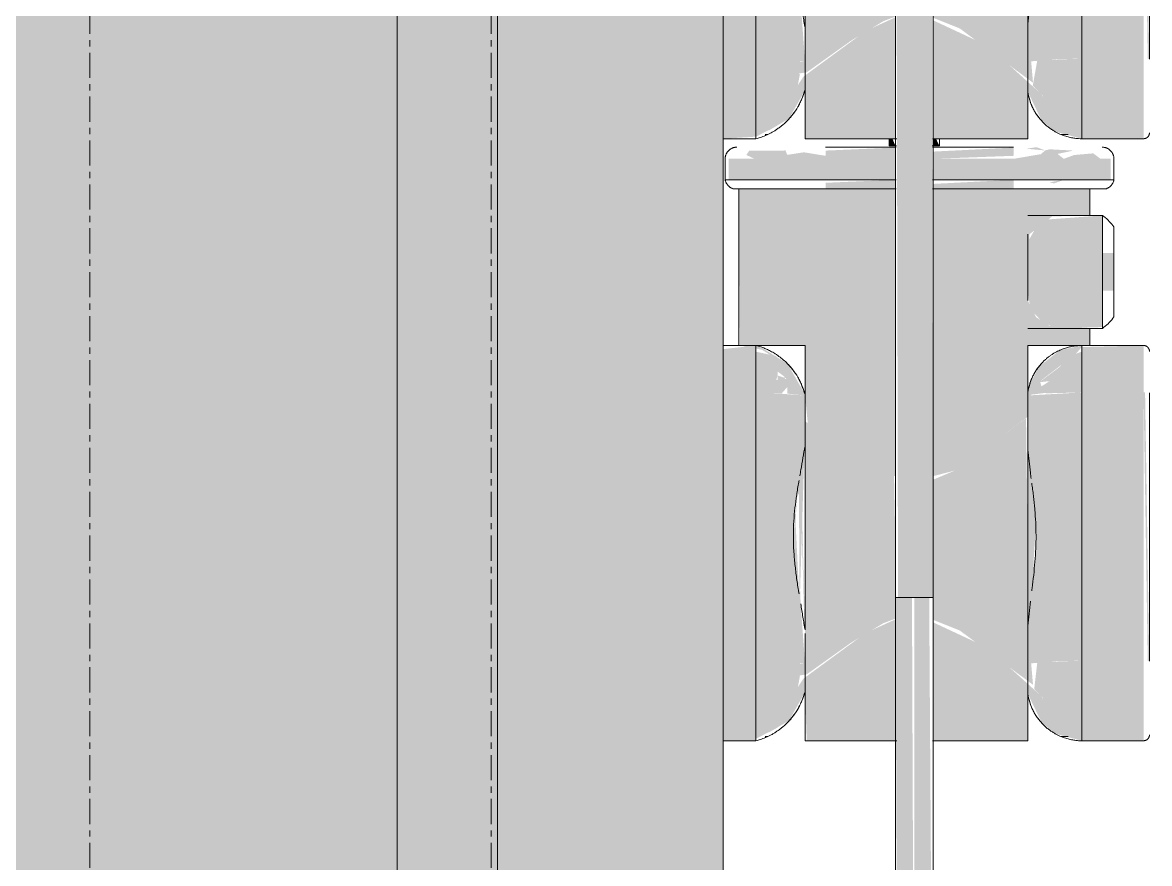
# Model space of a CAD drawing. Header units: inches. Extents: x 20273 to 40654, y -355 to 835.
# Drawn here: x 22785.96 to 22808.43, y 9.55 to 26.32 of the extents above; entities that cross this region are included whole.
import ezdxf

# ---------------------------------------------------------------- set-up
doc = ezdxf.new("R2010")
doc.units = ezdxf.units.IN
doc.header["$MEASUREMENT"] = 0
doc.linetypes.add('Grid Line 1_2_', pattern=[0.875, 0.5, -0.125, 0.125, -0.125])
for name, color, linetype, lineweight in [('A-GLAZ-CURT', 52, 'Continuous', 13), ('A-GLAZ-CWMG', 51, 'Continuous', 13), ('P-SANR-FIXT', 6, 'Continuous', 13), ('S-GRID', 1, 'Continuous', 9)]:
    doc.layers.add(name, color=color, linetype=linetype, lineweight=lineweight)

# ---------------------------------------------------------------- blocks, each defined once
blk = doc.blocks.new('Rectangular Mullion - Exterior 2_ x 4_5_-1142379-Elevation - West')
at = {"layer": 'A-GLAZ-CWMG'}
blk.add_hatch(color=256, dxfattribs=at).paths.add_polyline_path([(22795.428, 2), (22799.928, 2), (22799.928, 97), (22795.428, 97), (22795.428, 8.207)], flags=0)
for p, q in [((22795.428, 2), (22795.428, 97)), ((22799.928, 97), (22799.928, 2))]:
    blk.add_line(p, q, dxfattribs=at)
blk = doc.blocks.new('Rectangular Mullion - Exterior 2_ x 4_5_-1142387-Elevation - West')
at = {"layer": 'A-GLAZ-CWMG'}
blk.add_hatch(color=256, dxfattribs=at).paths.add_polyline_path([(22793.428, 2), (22795.428, 2), (22795.428, 97), (22793.428, 97), (22793.428, 8.207)], flags=0)
for p, q in [((22793.428, 97), (22793.428, 2)), ((22795.428, 2), (22795.428, 97))]:
    blk.add_line(p, q, dxfattribs=at)
blk = doc.blocks.new('System Panel - INSULATED LOW-E GLAZING _SEE ELEVATIONS FOR U-FACTOR_ SHGC_ _ LT_-1142391-Elevation - West')
at = {"layer": 'A-GLAZ-CURT'}
blk.add_hatch(color=256, dxfattribs=at).paths.add_polyline_path([(22762.862, 2), (22793.428, 2), (22793.428, 96), (22761.178, 96), (22761.178, 2)], flags=0)
blk = doc.blocks.new('gas_meter-250_cfh_2214 - gas_meter-250_cfh_2214-1353211-Elevation - West')
at = {"layer": 'P-SANR-FIXT'}
for points in [[(22803.74, 14.855), (22803.74, 37.855), (22803.365, 37.855), (22803.416, 14.855), (22803.643, 14.855)], [(22803.74, 14.855), (22804.115, 14.855), (22804.065, 37.855), (22803.74, 37.855), (22803.74, 17.972)], [(22800.584, 25.595), (22800.584, 30.942), (22799.928, 30.942), (22799.928, 25.595)], [(22807.078, 25.595), (22808.311, 25.595), (22808.311, 30.942), (22807.078, 30.942), (22807.078, 27.738)], [(22808.424, 25.589), (22808.341, 30.942), (22808.311, 30.942), (22808.394, 25.593), (22808.413, 25.591)], [(22799.928, 24), (22800.584, 24.041), (22800.584, 25.595), (22799.928, 25.595), (22799.928, 24.023)], [(22800.584, 24.041), (22800.998, 24.253), (22801.242, 24.661), (22801.26, 24.81), (22801.388, 24.896), (22801.46, 25.292), (22801.397, 25.296), (22801.562, 25.412), (22801.46, 25.55), (22800.584, 25.595), (22800.584, 24.161)], [(22806.892, 24.107), (22807.078, 24.161), (22807.078, 25.595), (22806.193, 25.566), (22806.102, 25.059), (22806.291, 24.872), (22806.469, 24.298), (22806.698, 24.117)], [(22808.311, 24), (22808.311, 25.595), (22807.078, 25.595), (22807.078, 24)]]:
    blk.add_hatch(color=256, dxfattribs=at).paths.add_polyline_path(points, flags=0)
h = blk.add_hatch(color=256, dxfattribs=at)
h.paths.add_polyline_path([(22801.562, 24), (22803.365, 24), (22803.365, 26.42), (22802.775, 26.15), (22801.528, 25.236), (22800.834, 24.161), (22801.242, 24.401), (22801.542, 24.929), (22801.562, 24.978)], flags=0)
h.paths.add_polyline_path([(22800.584, 31.878), (22801.562, 31.878), (22801.557, 30.912), (22801.213, 31.515), (22800.677, 31.847)], flags=0)
h.paths.add_polyline_path([(22801.206, 31.216), (22801.014, 31.281), (22801.014, 31.164), (22801.098, 31.187)], flags=0)
h.paths.add_polyline_path([(22803.365, 29.271), (22803.365, 35), (22800.24, 35), (22800.265, 31.878), (22800.702, 31.794), (22801.101, 31.545), (22800.981, 31.545), (22801.104, 31.428), (22801.206, 31.046), (22801.206, 30.919), (22801.562, 30.88), (22801.617, 30.325), (22802.537, 29.638), (22802.9, 29.395), (22803.336, 29.278)], flags=0)
h = blk.add_hatch(color=256, dxfattribs=at)
h.paths.add_polyline_path([(22804.115, 24), (22806.002, 24), (22806.002, 24.937), (22806.274, 24.373), (22806.548, 24.141), (22807.078, 24), (22807.076, 24.16), (22806.698, 24.117), (22806.469, 24.298), (22806.318, 24.796), (22806.274, 24.889), (22805.207, 25.851), (22804.115, 26.36), (22804.115, 25.296)], flags=0)
h.paths.add_polyline_path([(22807.078, 31.878), (22806.642, 31.785), (22806.229, 31.456), (22806.069, 31.163), (22806.002, 30.942), (22806.002, 31.878), (22806.961, 31.878)], flags=0)
h.paths.add_polyline_path([(22804.115, 29.273), (22804.599, 29.399), (22806.002, 30.459), (22806.069, 30.898), (22806.366, 30.925), (22806.274, 31.063), (22806.252, 31.149), (22806.276, 31.188), (22806.964, 31.715), (22807.078, 31.847), (22807.121, 31.878), (22807.235, 31.878), (22807.236, 32.22), (22806.429, 32.275), (22806.171, 32.44), (22806.002, 32.776), (22806.036, 34.095), (22806.488, 34.45), (22807.114, 34.47), (22807.239, 34.47), (22807.24, 35), (22804.115, 35), (22804.115, 29.32)], flags=0)
h = blk.add_hatch(color=256, dxfattribs=at)
h.paths.add_polyline_path([(22801.562, 25.533), (22801.476, 26.706), (22801.464, 27), (22801.549, 29.798), (22801.562, 30.096), (22801.562, 30.88), (22800.855, 30.935), (22800.584, 30.942), (22800.584, 25.595), (22801.46, 25.55)], flags=0)
h.paths.add_polyline_path([(22801.447, 26.914), (22801.332, 28.105), (22801.395, 28.945), (22801.444, 28.9), (22801.447, 26.916)], flags=0)
h = blk.add_hatch(color=256, dxfattribs=at)
h.paths.add_polyline_path([(22806.002, 25.536), (22806.58, 25.587), (22807.078, 25.595), (22807.078, 30.942), (22806.002, 30.882), (22806.002, 26.208)], flags=0)
h.paths.add_polyline_path([(22806.082, 26.988), (22806.166, 28.351), (22806.147, 27.546), (22806.088, 27.032)], flags=0)
h = blk.add_hatch(color=256, dxfattribs=at)
h.paths.add_polyline_path([(22801.562, 26.208), (22801.476, 29.379), (22801.465, 28.9), (22801.549, 26.286)], flags=0)
h.paths.add_polyline_path([(22801.443, 26.933), (22801.362, 28.591), (22801.344, 27.738), (22801.389, 27.272)], flags=0)
h = blk.add_hatch(color=256, dxfattribs=at)
h.paths.add_polyline_path([(22806.002, 26.286), (22806.066, 27.117), (22806.002, 27)], flags=0)
h.paths.add_polyline_path([(22806.082, 26.988), (22806.137, 27.738), (22806.117, 28.856), (22806.082, 29.131), (22806.08, 27.605)], flags=0)
h = blk.add_hatch(color=256, dxfattribs=at)
h.paths.add_polyline_path([(22806.107, 25.115), (22806.069, 25.551), (22806.002, 25.566), (22806.002, 27.832), (22804.115, 27.832), (22804.115, 26.41), (22804.646, 26.198), (22806.102, 25.119)], flags=0)
h.paths.add_polyline_path([(22801.388, 25.29), (22801.596, 25.323), (22802.484, 25.957), (22803.128, 26.345), (22803.365, 26.433), (22803.365, 27.832), (22801.562, 27.832), (22801.562, 25.533), (22801.472, 25.533), (22801.562, 25.412), (22801.395, 25.295)], flags=0)
for p, q in [((22803.365, 37.855), (22803.365, 14.855)), ((22804.115, 14.855), (22804.115, 37.855)), ((22800.584, 25.595), (22800.584, 30.942)), ((22807.078, 30.942), (22807.078, 25.595)), ((22808.428, 25.588), (22808.428, 30.934)), ((22801.562, 27.832), (22801.562, 26.208)), ((22806.002, 26.286), (22806.002, 27.832)), ((22806.002, 25.536), (22806.002, 26.286)), ((22801.562, 26.208), (22801.562, 25.533)), ((22800.584, 24), (22800.584, 25.595)), ((22801.562, 25.533), (22801.562, 24.978)), ((22806.002, 24.937), (22806.002, 25.536)), ((22807.078, 25.595), (22807.078, 24)), ((22801.562, 24.978), (22801.562, 24)), ((22806.002, 24), (22806.002, 24.937)), ((22800.766, 24.082), (22800.814, 24.082)), ((22806.668, 24.082), (22806.811, 24.082)), ((22799.928, 24), (22800.584, 24)), ((22803.391, 24), (22801.562, 24)), ((22806.002, 24), (22804.105, 24)), ((22807.078, 24), (22808.311, 24)), ((22803.74, 14.855), (22803.365, 14.855)), ((22804.115, 14.855), (22803.74, 14.855))]:
    blk.add_line(p, q, dxfattribs=at)
at = {"layer": 'P-SANR-FIXT', "flags": 128}
blk.add_lwpolyline([(22808.428, 24.118), (22808.428, 24.113), (22808.428, 24.108), (22808.428, 24.104), (22808.427, 24.099), (22808.426, 24.094), (22808.425, 24.09), (22808.424, 24.085), (22808.422, 24.081), (22808.421, 24.076), (22808.419, 24.072), (22808.417, 24.068), (22808.415, 24.063), (22808.413, 24.059), (22808.41, 24.055), (22808.408, 24.051), (22808.405, 24.047), (22808.402, 24.044), (22808.399, 24.04), (22808.396, 24.037), (22808.393, 24.033), (22808.389, 24.03), (22808.386, 24.027), (22808.382, 24.024), (22808.378, 24.021), (22808.374, 24.019), (22808.37, 24.016), (22808.366, 24.014), (22808.362, 24.012), (22808.358, 24.01), (22808.353, 24.008), (22808.349, 24.006), (22808.344, 24.005), (22808.34, 24.004), (22808.335, 24.003), (22808.331, 24.002), (22808.326, 24.001), (22808.321, 24), (22808.317, 24), (22808.312, 24)], dxfattribs=at)
at = {"layer": 'P-SANR-FIXT'}
for points in [[(22806.056, 26.784), (22806.046, 26.699), (22806.028, 26.531), (22806.01, 26.367), (22806.002, 26.286)], [(22801.562, 26.208), (22801.548, 26.292), (22801.519, 26.463), (22801.491, 26.639), (22801.476, 26.728)], [(22801.435, 24.66), (22801.46, 24.707), (22801.506, 24.807), (22801.545, 24.919), (22801.562, 24.978)], [(22806.002, 24.937), (22806.013, 24.88), (22806.038, 24.773), (22806.073, 24.677), (22806.093, 24.632)]]:
    blk.add_open_spline(points, degree=3, dxfattribs=at)
for points, knots in [([(22800.584, 24), (22800.612, 24.006), (22800.672, 24.023), (22800.753, 24.055), (22800.822, 24.086), (22800.876, 24.112), (22800.931, 24.142), (22800.986, 24.177), (22801.043, 24.217), (22801.1, 24.26), (22801.148, 24.3), (22801.186, 24.335), (22801.222, 24.372), (22801.268, 24.422), (22801.34, 24.509), (22801.406, 24.605), (22801.462, 24.711), (22801.513, 24.823), (22801.544, 24.914), (22801.562, 24.978)], [0, 0, 0, 0, 0.1, 0.2, 0.25, 0.3, 0.35, 0.4, 0.45, 0.5, 0.55, 0.575, 0.6, 0.65, 0.7, 0.8, 0.85, 0.9, 1, 1, 1, 1]), ([(22806.002, 24.937), (22806.014, 24.869), (22806.038, 24.774), (22806.081, 24.658), (22806.119, 24.577), (22806.163, 24.501), (22806.214, 24.431), (22806.258, 24.378), (22806.295, 24.338), (22806.322, 24.31), (22806.349, 24.283), (22806.387, 24.25), (22806.435, 24.213), (22806.483, 24.181), (22806.52, 24.157), (22806.548, 24.14), (22806.576, 24.125), (22806.612, 24.106), (22806.657, 24.086), (22806.71, 24.066), (22806.76, 24.049), (22806.808, 24.034), (22806.854, 24.024), (22806.898, 24.016), (22806.953, 24.007), (22807.015, 24), (22807.058, 23.999), (22807.078, 24)], [0, 0, 0, 0, 0.083333, 0.125, 0.166667, 0.208333, 0.25, 0.291667, 0.3125, 0.333333, 0.354167, 0.375, 0.416667, 0.458333, 0.479167, 0.5, 0.520833, 0.541667, 0.583333, 0.625, 0.666667, 0.708333, 0.75, 0.791667, 0.833333, 0.916667, 1, 1, 1, 1]), ([(22801.259, 24.413), (22801.275, 24.43), (22801.306, 24.467), (22801.343, 24.516), (22801.364, 24.546), (22801.371, 24.555)], [0.8, 0.8, 0.8, 0.8, 0.825, 0.85, 0.86115606, 0.86115606, 0.86115606, 0.86115606]), ([(22806.16, 24.509), (22806.161, 24.508), (22806.175, 24.486), (22806.203, 24.447), (22806.23, 24.412), (22806.244, 24.395)], [0.14801628, 0.14801628, 0.14801628, 0.14801628, 0.15, 0.175, 0.2, 0.2, 0.2, 0.2])]:
    blk.add_open_spline(points, degree=3, knots=knots, dxfattribs=at)
blk = doc.blocks.new('gas_meter-250_cfh_2214 - gas_meter-250_cfh_2214-V6-Elevation - West')
at = {"layer": 'P-SANR-FIXT'}
h = blk.add_hatch(color=256, dxfattribs=at)
h.paths.add_polyline_path([(22804.115, 23.599), (22805.72, 23.659), (22805.72, 23.823), (22804.115, 23.743), (22804.115, 23.633)], flags=0)
h.paths.add_polyline_path([(22803.365, 23.599), (22803.365, 23.823), (22801.97, 23.763), (22801.97, 23.599)], flags=0)
for points in [[(22803.24, 23.855), (22803.365, 23.855), (22803.304, 24), (22803.24, 24)], [(22804.173, 23.855), (22804.24, 23.855), (22804.173, 24), (22804.115, 24), (22804.115, 23.855)], [(22800.392, 23.181), (22801.97, 23.181), (22801.97, 23.599), (22800.038, 23.599), (22800.038, 23.181), (22800.238, 23.181)], [(22801.97, 23.599), (22801.97, 23.659), (22801.54, 23.729), (22801.207, 23.678), (22801.173, 23.765), (22800.45, 23.763), (22800.392, 23.675), (22800.556, 23.599), (22801.596, 23.599)], [(22807.452, 23.181), (22807.652, 23.181), (22807.652, 23.599), (22805.72, 23.599), (22805.72, 23.181), (22807.134, 23.181)], [(22806.527, 23.109), (22806.72, 23.181), (22806.437, 23.131)], [(22807.49, 21.72), (22807.49, 22.47), (22806.353, 22.387), (22806.162, 22.223), (22806.002, 21.942), (22806.002, 21.72), (22806.437, 21.72)], [(22806.437, 20.97), (22807.49, 20.97), (22807.49, 21.72), (22806.002, 21.72), (22806.002, 20.97)], [(22807.615, 20.97), (22807.72, 20.97), (22807.72, 21.72), (22807.49, 21.72), (22807.49, 20.97)], [(22806.633, 20.22), (22807.49, 20.246), (22807.49, 20.97), (22806.002, 20.97), (22806.055, 20.595), (22806.322, 20.321), (22806.615, 20.22)], [(22799.928, 18.942), (22800.584, 18.942), (22800.584, 19.878), (22799.928, 19.806), (22799.928, 19.051)], [(22807.078, 18.942), (22808.311, 18.942), (22808.311, 19.878), (22807.078, 19.847), (22807.078, 19.188)], [(22806.366, 18.925), (22807.078, 18.942), (22807.078, 19.755), (22806.796, 19.656), (22806.647, 19.458), (22806.229, 19.145), (22806.437, 19.168), (22806.274, 19.063)], [(22800.584, 13.595), (22800.584, 18.942), (22799.928, 18.942), (22799.928, 13.595)], [(22807.078, 13.595), (22808.311, 13.595), (22808.311, 18.942), (22807.078, 18.942), (22807.078, 17.972)], [(22808.424, 13.589), (22808.341, 18.942), (22808.311, 18.942), (22808.394, 13.593), (22808.413, 13.591)], [(22803.74, 2.855), (22803.694, 14.855), (22803.365, 14.855), (22803.416, 2.855), (22803.643, 2.855)], [(22803.74, 2.855), (22804.115, 2.855), (22804.037, 14.855), (22803.74, 14.855), (22803.74, 8.207)], [(22800.584, 12), (22800.584, 13.595), (22799.928, 13.595), (22799.928, 12)], [(22800.584, 12.041), (22800.998, 12.253), (22801.242, 12.661), (22801.26, 12.81), (22801.388, 12.896), (22801.46, 13.292), (22801.45, 13.333), (22801.562, 13.412), (22801.46, 13.55), (22800.584, 13.595), (22800.584, 12.161)], [(22806.892, 12.107), (22807.078, 12.161), (22807.078, 13.595), (22806.193, 13.566), (22806.131, 13.031), (22806.291, 12.872), (22806.469, 12.298), (22806.698, 12.117)], [(22808.311, 12), (22808.311, 13.595), (22807.078, 13.595), (22807.078, 12)]]:
    blk.add_hatch(color=256, dxfattribs=at).paths.add_polyline_path(points, flags=0)
h = blk.add_hatch(color=256, dxfattribs=at)
h.paths.add_polyline_path([(22807.134, 23.599), (22807.452, 23.599), (22807.307, 23.708), (22806.928, 23.675), (22806.72, 23.599)], flags=0)
h.paths.add_polyline_path([(22806.349, 23.766), (22806.177, 23.831), (22805.975, 23.8)], flags=0)
h.paths.add_polyline_path([(22806.72, 23.599), (22806.596, 23.697), (22806.913, 23.763), (22806.437, 23.789), (22806.349, 23.766), (22806.264, 23.692), (22805.72, 23.599), (22806.437, 23.599)], flags=0)
h = blk.add_hatch(color=256, dxfattribs=at)
h.paths.add_polyline_path([(22803.365, 23.181), (22803.365, 23.599), (22801.97, 23.599), (22801.97, 23.181)], flags=0)
h.paths.add_polyline_path([(22805.72, 23.181), (22805.72, 23.599), (22804.115, 23.599), (22804.115, 23.181)], flags=0)
h = blk.add_hatch(color=256, dxfattribs=at)
h.paths.add_polyline_path([(22803.365, 23), (22803.365, 23.181), (22801.97, 23.121), (22801.97, 23)], flags=0)
h.paths.add_polyline_path([(22805.72, 23), (22805.72, 23.181), (22804.115, 23.099), (22804.115, 23)], flags=0)
h = blk.add_hatch(color=256, dxfattribs=at)
h.paths.add_polyline_path([(22801.99, 12), (22803.365, 12), (22803.365, 14.42), (22802.775, 14.15), (22801.528, 13.236), (22800.834, 12.161), (22801.242, 12.401), (22801.542, 12.929), (22801.562, 12.978), (22801.596, 12)], flags=0)
h.paths.add_polyline_path([(22800.584, 19.878), (22801.562, 19.878), (22801.557, 18.912), (22801.213, 19.515), (22800.677, 19.847)], flags=0)
h.paths.add_polyline_path([(22801.206, 19.216), (22801.014, 19.281), (22801.014, 19.164), (22801.098, 19.187)], flags=0)
h.paths.add_polyline_path([(22803.365, 17.271), (22803.365, 23), (22800.24, 23), (22800.265, 19.878), (22800.702, 19.794), (22801.101, 19.545), (22800.981, 19.545), (22801.104, 19.428), (22801.206, 19.046), (22801.206, 18.919), (22801.562, 18.88), (22801.617, 18.325), (22802.537, 17.638), (22802.9, 17.395), (22803.336, 17.278)], flags=0)
h = blk.add_hatch(color=256, dxfattribs=at)
h.paths.add_polyline_path([(22804.115, 12), (22806.002, 12), (22806.002, 12.937), (22806.274, 12.373), (22806.548, 12.141), (22807.078, 12), (22807.076, 12.16), (22806.698, 12.117), (22806.469, 12.298), (22806.318, 12.796), (22806.274, 12.889), (22805.207, 13.851), (22804.115, 14.36), (22804.115, 13.09)], flags=0)
h.paths.add_polyline_path([(22807.078, 19.878), (22806.642, 19.785), (22806.229, 19.456), (22806.069, 19.163), (22806.002, 18.942), (22806.002, 19.878), (22806.961, 19.878)], flags=0)
h.paths.add_polyline_path([(22804.115, 17.273), (22804.599, 17.399), (22806.002, 18.459), (22806.069, 18.898), (22806.36, 18.934), (22806.274, 19.063), (22806.252, 19.149), (22806.276, 19.188), (22806.964, 19.715), (22807.078, 19.847), (22807.121, 19.878), (22807.235, 19.878), (22807.236, 20.22), (22806.429, 20.275), (22806.171, 20.44), (22806.002, 20.776), (22806.036, 22.095), (22806.488, 22.45), (22807.114, 22.47), (22807.239, 22.47), (22807.24, 23), (22804.115, 23), (22804.115, 17.32)], flags=0)
h = blk.add_hatch(color=256, dxfattribs=at)
h.paths.add_polyline_path([(22801.206, 19.216), (22800.989, 19.188), (22801.014, 19.281), (22801.014, 19.359), (22801.119, 19.281)], flags=0)
h.paths.add_polyline_path([(22801.098, 18.925), (22801.206, 19.046), (22801.174, 19.281), (22801.101, 19.434), (22801.206, 19.437), (22800.981, 19.669), (22800.584, 19.755), (22800.584, 18.942), (22800.855, 18.935)], flags=0)
h = blk.add_hatch(color=256, dxfattribs=at)
h.paths.add_polyline_path([(22801.562, 13.533), (22801.476, 14.706), (22801.464, 15), (22801.549, 17.798), (22801.562, 17.972), (22801.562, 18.88), (22800.855, 18.935), (22800.584, 18.942), (22800.584, 13.595), (22801.46, 13.55)], flags=0)
h.paths.add_polyline_path([(22801.447, 14.914), (22801.332, 16.105), (22801.395, 16.945), (22801.444, 16.9), (22801.447, 14.916)], flags=0)
h = blk.add_hatch(color=256, dxfattribs=at)
h.paths.add_polyline_path([(22806.002, 13.536), (22806.58, 13.587), (22807.078, 13.595), (22807.078, 18.942), (22806.002, 18.882), (22806.002, 14.186)], flags=0)
h.paths.add_polyline_path([(22806.082, 14.988), (22806.166, 16.351), (22806.147, 15.546), (22806.088, 15.032)], flags=0)
h = blk.add_hatch(color=256, dxfattribs=at)
h.paths.add_polyline_path([(22801.562, 15.832), (22803.365, 15.832), (22803.336, 17.278), (22802.834, 17.439), (22801.562, 18.37), (22801.562, 16.546)], flags=0)
h.paths.add_polyline_path([(22801.33, 15.832), (22801.335, 15.832), (22801.417, 17.029), (22801.331, 16.075), (22801.33, 15.835)], flags=0)
h.paths.add_polyline_path([(22806.162, 15.832), (22806.168, 15.836), (22806.161, 16.318)], flags=0)
h.paths.add_polyline_path([(22806.002, 15.832), (22805.968, 18.43), (22805.144, 17.812), (22804.553, 17.387), (22804.115, 17.203), (22804.115, 15.832)], flags=0)
h = blk.add_hatch(color=256, dxfattribs=at)
h.paths.add_polyline_path([(22801.562, 14.208), (22801.48, 17.401), (22801.465, 17.314), (22801.549, 14.286)], flags=0)
h.paths.add_polyline_path([(22801.443, 14.933), (22801.362, 16.591), (22801.335, 15.832), (22801.389, 15.272)], flags=0)
h = blk.add_hatch(color=256, dxfattribs=at)
h.paths.add_polyline_path([(22806.002, 14.286), (22806.066, 15.117), (22806.002, 15)], flags=0)
h.paths.add_polyline_path([(22806.082, 14.988), (22806.121, 15.301), (22806.117, 16.856), (22806.082, 17.131), (22806.08, 15.605)], flags=0)
h = blk.add_hatch(color=256, dxfattribs=at)
h.paths.add_polyline_path([(22806.107, 13.115), (22806.069, 13.551), (22806.002, 13.587), (22806.002, 15.832), (22804.115, 15.832), (22804.115, 14.41), (22804.646, 14.198), (22806.102, 13.119)], flags=0)
h.paths.add_polyline_path([(22801.388, 13.29), (22801.596, 13.323), (22802.484, 13.957), (22803.128, 14.345), (22803.365, 14.433), (22803.365, 15.832), (22801.562, 15.832), (22801.562, 13.533), (22801.472, 13.533), (22801.562, 13.412), (22801.395, 13.295)], flags=0)
for p, q in [((22803.378, 23.831), (22801.97, 23.831)), ((22803.24, 24), (22803.24, 23.855)), ((22803.387, 23.855), (22803.24, 23.855)), ((22804.24, 23.855), (22804.094, 23.855)), ((22805.72, 23.831), (22804.103, 23.831)), ((22804.24, 23.855), (22804.24, 24)), ((22799.97, 23.599), (22799.97, 23.181)), ((22807.72, 23.181), (22807.72, 23.599)), ((22800.038, 23.181), (22799.97, 23.181)), ((22799.97, 23.181), (22801.97, 23.181)), ((22801.97, 23.181), (22803.378, 23.181)), ((22804.103, 23.181), (22805.72, 23.181)), ((22805.72, 23.181), (22807.72, 23.181)), ((22807.72, 23.181), (22807.652, 23.181)), ((22801.97, 23), (22800.13, 23)), ((22800.13, 23), (22800.193, 23)), ((22800.24, 23), (22800.24, 19.878)), ((22800.24, 23), (22801.968, 23)), ((22803.378, 23), (22801.97, 23)), ((22805.72, 23), (22804.103, 23)), ((22807.56, 23), (22805.72, 23)), ((22805.735, 23), (22807.24, 23)), ((22807.24, 22.47), (22807.24, 23)), ((22807.313, 23), (22807.56, 23)), ((22807.49, 22.47), (22806.002, 22.47)), ((22807.49, 21.72), (22807.49, 22.47)), ((22806.002, 21.72), (22806.002, 22.095)), ((22807.72, 22.241), (22807.72, 21.72)), ((22807.72, 21.72), (22807.72, 22.241)), ((22806.002, 20.97), (22806.002, 21.72)), ((22807.49, 20.97), (22807.49, 21.72)), ((22807.72, 21.72), (22807.72, 20.97)), ((22806.002, 20.776), (22806.002, 20.97)), ((22807.49, 20.22), (22807.49, 20.97)), ((22807.72, 20.97), (22807.72, 20.45)), ((22807.72, 20.45), (22807.72, 20.97)), ((22806.002, 20.22), (22807.49, 20.22)), ((22807.24, 19.874), (22807.24, 20.22)), ((22800.584, 19.878), (22799.928, 19.878)), ((22800.584, 18.942), (22800.584, 19.878)), ((22800.584, 19.878), (22801.562, 19.878)), ((22801.562, 19.878), (22801.562, 18.901)), ((22806.002, 18.942), (22806.002, 19.878)), ((22806.002, 19.878), (22807.078, 19.878)), ((22808.311, 19.878), (22807.078, 19.878)), ((22807.078, 19.878), (22807.078, 18.942)), ((22800.584, 13.595), (22800.584, 18.942)), ((22801.562, 18.901), (22801.562, 18.898)), ((22801.562, 18.885), (22801.562, 18.88)), ((22801.562, 18.88), (22801.562, 17.87)), ((22806.002, 18.882), (22806.002, 18.942)), ((22806.002, 17.798), (22806.002, 18.882)), ((22807.078, 18.942), (22807.078, 13.595)), ((22808.428, 13.588), (22808.428, 18.934)), ((22801.562, 17.87), (22801.562, 15.832)), ((22806.002, 15.832), (22806.002, 17.798)), ((22801.562, 15.832), (22801.562, 14.208)), ((22806.002, 14.286), (22806.002, 15.832)), ((22803.365, 14.855), (22803.365, 2.855)), ((22804.115, 2.855), (22804.115, 14.855)), ((22806.002, 13.536), (22806.002, 14.286)), ((22801.562, 14.136), (22801.562, 13.533)), ((22800.584, 12), (22800.584, 13.595)), ((22801.562, 13.533), (22801.562, 12.978)), ((22806.002, 12.937), (22806.002, 13.536)), ((22807.078, 13.595), (22807.078, 12)), ((22801.562, 12.978), (22801.562, 12)), ((22806.002, 12), (22806.002, 12.937)), ((22799.928, 12), (22800.584, 12)), ((22800.766, 12.082), (22800.814, 12.082)), ((22803.391, 12), (22801.562, 12)), ((22806.002, 12), (22804.105, 12)), ((22806.668, 12.082), (22806.811, 12.082)), ((22807.078, 12), (22808.311, 12))]:
    blk.add_line(p, q, dxfattribs=at)
at = {"layer": 'P-SANR-FIXT', "flags": 128}
for points in [[(22799.97, 23.599), (22799.97, 23.608), (22799.971, 23.617), (22799.972, 23.627), (22799.973, 23.636), (22799.974, 23.645), (22799.976, 23.654), (22799.979, 23.663), (22799.982, 23.672), (22799.985, 23.681), (22799.988, 23.689), (22799.992, 23.698), (22799.996, 23.706), (22800.001, 23.714), (22800.005, 23.722), (22800.01, 23.73), (22800.016, 23.738), (22800.022, 23.745), (22800.028, 23.752), (22800.034, 23.759), (22800.04, 23.766), (22800.047, 23.772), (22800.054, 23.778), (22800.062, 23.784), (22800.069, 23.789), (22800.077, 23.794), (22800.085, 23.799), (22800.093, 23.804), (22800.101, 23.808), (22800.11, 23.812), (22800.118, 23.816), (22800.127, 23.819), (22800.136, 23.822), (22800.145, 23.824), (22800.154, 23.826), (22800.163, 23.828), (22800.172, 23.829), (22800.181, 23.83), (22800.191, 23.831), (22800.2, 23.831), (22800.202, 23.831)], [(22807.487, 23.831), (22807.497, 23.831), (22807.506, 23.831), (22807.515, 23.83), (22807.524, 23.828), (22807.533, 23.827), (22807.543, 23.825), (22807.552, 23.822), (22807.56, 23.82), (22807.569, 23.816), (22807.578, 23.813), (22807.586, 23.809), (22807.595, 23.805), (22807.603, 23.801), (22807.611, 23.796), (22807.619, 23.791), (22807.626, 23.785), (22807.633, 23.78), (22807.641, 23.774), (22807.647, 23.767), (22807.654, 23.761), (22807.66, 23.754), (22807.667, 23.747), (22807.672, 23.74), (22807.678, 23.732), (22807.683, 23.724), (22807.688, 23.716), (22807.692, 23.708), (22807.697, 23.7), (22807.7, 23.692), (22807.704, 23.683), (22807.707, 23.674), (22807.71, 23.665), (22807.713, 23.656), (22807.715, 23.647), (22807.716, 23.638), (22807.718, 23.629), (22807.719, 23.62), (22807.72, 23.611), (22807.72, 23.601), (22807.72, 23.599)], [(22800.13, 23), (22800.121, 23.003), (22800.112, 23.007), (22800.103, 23.011), (22800.094, 23.015), (22800.086, 23.02), (22800.078, 23.025), (22800.07, 23.03), (22800.062, 23.036), (22800.054, 23.042), (22800.047, 23.048), (22800.04, 23.054), (22800.033, 23.061), (22800.026, 23.068), (22800.02, 23.076), (22800.014, 23.083), (22800.008, 23.091), (22800.003, 23.099), (22799.998, 23.107), (22799.993, 23.116), (22799.989, 23.124), (22799.985, 23.133), (22799.981, 23.142), (22799.978, 23.151), (22799.975, 23.16), (22799.972, 23.17), (22799.97, 23.179), (22799.97, 23.181)], [(22807.72, 23.181), (22807.718, 23.171), (22807.715, 23.162), (22807.712, 23.153), (22807.709, 23.144), (22807.706, 23.135), (22807.702, 23.126), (22807.697, 23.117), (22807.693, 23.109), (22807.688, 23.101), (22807.682, 23.092), (22807.677, 23.085), (22807.671, 23.077), (22807.665, 23.07), (22807.658, 23.062), (22807.651, 23.056), (22807.644, 23.049), (22807.637, 23.043), (22807.629, 23.037), (22807.622, 23.031), (22807.614, 23.026), (22807.605, 23.021), (22807.597, 23.016), (22807.588, 23.012), (22807.58, 23.008), (22807.571, 23.004), (22807.562, 23.001), (22807.56, 23)], [(22807.49, 22.47), (22807.52, 22.449), (22807.548, 22.427), (22807.576, 22.403), (22807.602, 22.378), (22807.628, 22.353), (22807.653, 22.326), (22807.676, 22.299), (22807.699, 22.27), (22807.72, 22.241)], [(22807.72, 20.45), (22807.699, 20.42), (22807.676, 20.392), (22807.653, 20.364), (22807.628, 20.337), (22807.603, 20.312), (22807.576, 20.287), (22807.548, 20.264), (22807.52, 20.241), (22807.49, 20.22)], [(22808.311, 19.878), (22808.315, 19.878), (22808.32, 19.878), (22808.325, 19.878), (22808.329, 19.877), (22808.334, 19.876), (22808.339, 19.875), (22808.343, 19.874), (22808.348, 19.872), (22808.352, 19.871), (22808.357, 19.869), (22808.361, 19.867), (22808.365, 19.865), (22808.369, 19.863), (22808.373, 19.86), (22808.377, 19.858), (22808.381, 19.855), (22808.385, 19.852), (22808.388, 19.849), (22808.392, 19.846), (22808.395, 19.843), (22808.398, 19.839), (22808.401, 19.836), (22808.404, 19.832), (22808.407, 19.828), (22808.41, 19.824), (22808.412, 19.82), (22808.414, 19.816), (22808.417, 19.812), (22808.419, 19.808), (22808.42, 19.803), (22808.422, 19.799), (22808.423, 19.795), (22808.425, 19.79), (22808.426, 19.785), (22808.427, 19.781), (22808.427, 19.776), (22808.428, 19.771), (22808.428, 19.767), (22808.428, 19.762), (22808.428, 19.761)], [(22808.428, 12.118), (22808.428, 12.113), (22808.428, 12.108), (22808.428, 12.104), (22808.427, 12.099), (22808.426, 12.094), (22808.425, 12.09), (22808.424, 12.085), (22808.422, 12.081), (22808.421, 12.076), (22808.419, 12.072), (22808.417, 12.068), (22808.415, 12.063), (22808.413, 12.059), (22808.41, 12.055), (22808.408, 12.051), (22808.405, 12.047), (22808.402, 12.044), (22808.399, 12.04), (22808.396, 12.037), (22808.393, 12.033), (22808.389, 12.03), (22808.386, 12.027), (22808.382, 12.024), (22808.378, 12.021), (22808.374, 12.019), (22808.37, 12.016), (22808.366, 12.014), (22808.362, 12.012), (22808.358, 12.01), (22808.353, 12.008), (22808.349, 12.006), (22808.344, 12.005), (22808.34, 12.004), (22808.335, 12.003), (22808.331, 12.002), (22808.326, 12.001), (22808.321, 12), (22808.317, 12), (22808.312, 12)]]:
    blk.add_lwpolyline(points, dxfattribs=at)
at = {"layer": 'P-SANR-FIXT'}
for points, knots in [([(22801.562, 18.901), (22801.544, 18.965), (22801.513, 19.056), (22801.462, 19.167), (22801.406, 19.273), (22801.34, 19.369), (22801.268, 19.456), (22801.205, 19.526), (22801.129, 19.596), (22801.057, 19.651), (22801.007, 19.686), (22800.98, 19.705), (22800.938, 19.732), (22800.875, 19.767), (22800.795, 19.805), (22800.695, 19.848), (22800.627, 19.869), (22800.584, 19.878)], [0, 0, 0, 0, 0.1, 0.15, 0.2, 0.3, 0.35, 0.4, 0.475, 0.55, 0.5875, 0.60625, 0.625, 0.7, 0.775, 0.85, 1, 1, 1, 1]), ([(22807.078, 19.878), (22807.044, 19.879), (22806.986, 19.875), (22806.904, 19.864), (22806.854, 19.855), (22806.815, 19.845), (22806.774, 19.833), (22806.731, 19.82), (22806.687, 19.805), (22806.642, 19.785), (22806.596, 19.763), (22806.548, 19.739), (22806.5, 19.71), (22806.452, 19.677), (22806.403, 19.64), (22806.354, 19.599), (22806.314, 19.561), (22806.282, 19.529), (22806.252, 19.494), (22806.215, 19.448), (22806.172, 19.388), (22806.131, 19.323), (22806.096, 19.254), (22806.065, 19.182), (22806.031, 19.081), (22806.012, 18.999), (22806.002, 18.942)], [0, 0, 0, 0, 0.142857, 0.214286, 0.25, 0.285714, 0.321429, 0.357143, 0.392857, 0.428571, 0.464286, 0.5, 0.535714, 0.571429, 0.607143, 0.642857, 0.678571, 0.696429, 0.714286, 0.75, 0.785714, 0.821429, 0.857143, 0.892857, 0.928571, 1, 1, 1, 1]), ([(22801.385, 19.301), (22801.383, 19.304), (22801.369, 19.324), (22801.349, 19.352), (22801.326, 19.384), (22801.31, 19.406), (22801.294, 19.427), (22801.272, 19.453), (22801.244, 19.483), (22801.214, 19.513), (22801.198, 19.53), (22801.191, 19.537)], [0.1823297, 0.1823297, 0.1823297, 0.1823297, 0.1875, 0.21875, 0.234375, 0.25, 0.265625, 0.28125, 0.3125, 0.34375, 0.375, 0.375, 0.375, 0.375]), ([(22801.191, 19.537), (22801.198, 19.53), (22801.214, 19.513), (22801.244, 19.483), (22801.271, 19.453), (22801.294, 19.427), (22801.304, 19.413), (22801.31, 19.406)], [0.625, 0.625, 0.625, 0.625, 0.65625, 0.6875, 0.71875, 0.734375, 0.75, 0.75, 0.75, 0.75]), ([(22806.294, 19.54), (22806.288, 19.533), (22806.274, 19.518), (22806.248, 19.49), (22806.225, 19.462), (22806.206, 19.438), (22806.193, 19.418), (22806.179, 19.397), (22806.16, 19.368), (22806.141, 19.337), (22806.127, 19.313), (22806.122, 19.305)], [0.625, 0.625, 0.625, 0.625, 0.65625, 0.6875, 0.71875, 0.734375, 0.75, 0.765625, 0.78125, 0.8125, 0.8259982, 0.8259982, 0.8259982, 0.8259982]), ([(22806.193, 19.418), (22806.197, 19.424), (22806.206, 19.437), (22806.225, 19.462), (22806.248, 19.49), (22806.274, 19.518), (22806.288, 19.533), (22806.294, 19.54)], [0.25, 0.25, 0.25, 0.25, 0.265625, 0.28125, 0.3125, 0.34375, 0.375, 0.375, 0.375, 0.375]), ([(22801.562, 18.901), (22801.545, 18.956), (22801.518, 19.034), (22801.479, 19.128), (22801.459, 19.172), (22801.448, 19.193)], [0, 0, 0, 0, 0.0625, 0.09375, 0.125, 0.125, 0.125, 0.125]), ([(22806.08, 19.218), (22806.072, 19.198), (22806.057, 19.157), (22806.03, 19.068), (22806.012, 18.994), (22806.002, 18.942)], [0.875, 0.875, 0.875, 0.875, 0.90625, 0.9375, 1, 1, 1, 1]), ([(22801.459, 17.282), (22801.466, 17.322), (22801.488, 17.443), (22801.521, 17.642), (22801.548, 17.795), (22801.562, 17.87)], [0.6893474, 0.6893474, 0.6893474, 0.6893474, 0.75, 0.875, 1, 1, 1, 1]), ([(22806.002, 17.798), (22806.01, 17.725), (22806.027, 17.575), (22806.049, 17.383), (22806.064, 17.266), (22806.069, 17.229)], [0, 0, 0, 0, 0.125, 0.25, 0.3090159, 0.3090159, 0.3090159, 0.3090159]), ([(22801.335, 15.832), (22801.328, 16.014), (22801.328, 16.285), (22801.36, 16.64), (22801.389, 16.858), (22801.414, 17.028), (22801.431, 17.123), (22801.44, 17.176), (22801.442, 17.187)], [0, 0, 0, 0, 0.25, 0.375, 0.5, 0.5625, 0.625, 0.6413922, 0.6413922, 0.6413922, 0.6413922]), ([(22806.082, 17.134), (22806.083, 17.123), (22806.091, 17.072), (22806.103, 16.98), (22806.118, 16.856), (22806.131, 16.732), (22806.147, 16.563), (22806.168, 16.266), (22806.169, 16.006), (22806.162, 15.832)], [0.3581675, 0.3581675, 0.3581675, 0.3581675, 0.375, 0.4375, 0.5, 0.5625, 0.625, 0.75, 1, 1, 1, 1]), ([(22801.442, 14.93), (22801.438, 14.953), (22801.419, 15.065), (22801.387, 15.271), (22801.357, 15.55), (22801.341, 15.738), (22801.335, 15.832)], [0.4590176, 0.4590176, 0.4590176, 0.4590176, 0.5, 0.6666667, 0.8333333, 1, 1, 1, 1]), ([(22806.162, 15.832), (22806.157, 15.743), (22806.145, 15.566), (22806.122, 15.301), (22806.098, 15.108), (22806.084, 15.004), (22806.082, 14.986)], [0, 0, 0, 0, 0.1666667, 0.3333333, 0.5, 0.5353364, 0.5353364, 0.5353364, 0.5353364]), ([(22800.584, 12), (22800.612, 12.006), (22800.672, 12.023), (22800.753, 12.055), (22800.822, 12.086), (22800.876, 12.112), (22800.931, 12.142), (22800.986, 12.177), (22801.043, 12.217), (22801.1, 12.26), (22801.148, 12.3), (22801.186, 12.335), (22801.222, 12.372), (22801.268, 12.422), (22801.34, 12.509), (22801.406, 12.605), (22801.462, 12.711), (22801.513, 12.823), (22801.544, 12.914), (22801.562, 12.978)], [0, 0, 0, 0, 0.1, 0.2, 0.25, 0.3, 0.35, 0.4, 0.45, 0.5, 0.55, 0.575, 0.6, 0.65, 0.7, 0.8, 0.85, 0.9, 1, 1, 1, 1]), ([(22806.002, 12.937), (22806.014, 12.869), (22806.038, 12.774), (22806.081, 12.658), (22806.119, 12.577), (22806.163, 12.501), (22806.214, 12.431), (22806.258, 12.378), (22806.295, 12.338), (22806.322, 12.31), (22806.349, 12.283), (22806.387, 12.25), (22806.435, 12.213), (22806.483, 12.181), (22806.52, 12.157), (22806.548, 12.14), (22806.576, 12.125), (22806.612, 12.106), (22806.657, 12.086), (22806.71, 12.066), (22806.76, 12.049), (22806.808, 12.034), (22806.854, 12.024), (22806.898, 12.016), (22806.953, 12.007), (22807.015, 12), (22807.058, 11.999), (22807.078, 12)], [0, 0, 0, 0, 0.083333, 0.125, 0.166667, 0.208333, 0.25, 0.291667, 0.3125, 0.333333, 0.354167, 0.375, 0.416667, 0.458333, 0.479167, 0.5, 0.520833, 0.541667, 0.583333, 0.625, 0.666667, 0.708333, 0.75, 0.791667, 0.833333, 0.916667, 1, 1, 1, 1]), ([(22801.259, 12.413), (22801.275, 12.43), (22801.306, 12.467), (22801.343, 12.516), (22801.364, 12.546), (22801.371, 12.555)], [0.8, 0.8, 0.8, 0.8, 0.825, 0.85, 0.86115606, 0.86115606, 0.86115606, 0.86115606]), ([(22806.16, 12.509), (22806.161, 12.508), (22806.175, 12.486), (22806.203, 12.447), (22806.23, 12.412), (22806.244, 12.395)], [0.14801628, 0.14801628, 0.14801628, 0.14801628, 0.15, 0.175, 0.2, 0.2, 0.2, 0.2])]:
    blk.add_open_spline(points, degree=3, knots=knots, dxfattribs=at)
for points in [[(22801.562, 14.208), (22801.548, 14.292), (22801.519, 14.463), (22801.491, 14.639), (22801.476, 14.728)], [(22806.056, 14.784), (22806.046, 14.699), (22806.028, 14.531), (22806.01, 14.367), (22806.002, 14.286)], [(22801.435, 12.66), (22801.46, 12.707), (22801.506, 12.807), (22801.545, 12.919), (22801.562, 12.978)], [(22806.002, 12.937), (22806.013, 12.88), (22806.038, 12.773), (22806.073, 12.677), (22806.093, 12.632)]]:
    blk.add_open_spline(points, degree=3, dxfattribs=at)

msp = doc.modelspace()

# ---------------------------------------------------------------- linework, layer by layer
at = {"layer": 'S-GRID', "linetype": 'Grid Line 1_2_'}
for p, q in [((22787.303, -273.161), (22787.303, 738.657)), ((22787.303, -273.161), (22787.303, 738.657)), ((22795.303, -273.161), (22795.303, 738.657)), ((22795.303, -273.161), (22795.303, 738.657))]:
    msp.add_line(p, q, dxfattribs=at)

# ---------------------------------------------------------------- block references
at = {"layer": 'A-GLAZ-CURT'}
msp.add_blockref('System Panel - INSULATED LOW-E GLAZING _SEE ELEVATIONS FOR U-FACTOR_ SHGC_ _ LT_-1142391-Elevation - West', (0, 0), dxfattribs=at)
at = {"layer": 'A-GLAZ-CWMG'}
for name in ['Rectangular Mullion - Exterior 2_ x 4_5_-1142387-Elevation - West', 'Rectangular Mullion - Exterior 2_ x 4_5_-1142379-Elevation - West']:
    msp.add_blockref(name, (0, 0), dxfattribs=at)
at = {"layer": 'P-SANR-FIXT'}
for name in ['gas_meter-250_cfh_2214 - gas_meter-250_cfh_2214-1353211-Elevation - West', 'gas_meter-250_cfh_2214 - gas_meter-250_cfh_2214-V6-Elevation - West']:
    msp.add_blockref(name, (0, 0), dxfattribs=at)

doc.saveas('drawing.dxf')
